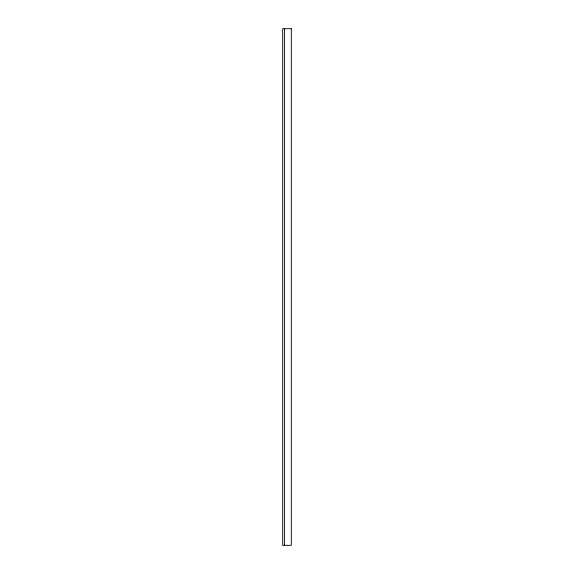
<?xml version="1.0" encoding="UTF-8"?>
<svg xmlns="http://www.w3.org/2000/svg" width="574" height="574" viewBox="0 0 574 574"><rect width="100%" height="100%" fill="white"/><g stroke="black" fill="none" stroke-linecap="round" stroke-linejoin="round"><path stroke-width="0.86" d="M284.417 28.7L284.417 545.3M291.305 28.7L282.695 28.7L282.695 545.3L291.305 545.3L291.305 28.7"/></g></svg>
